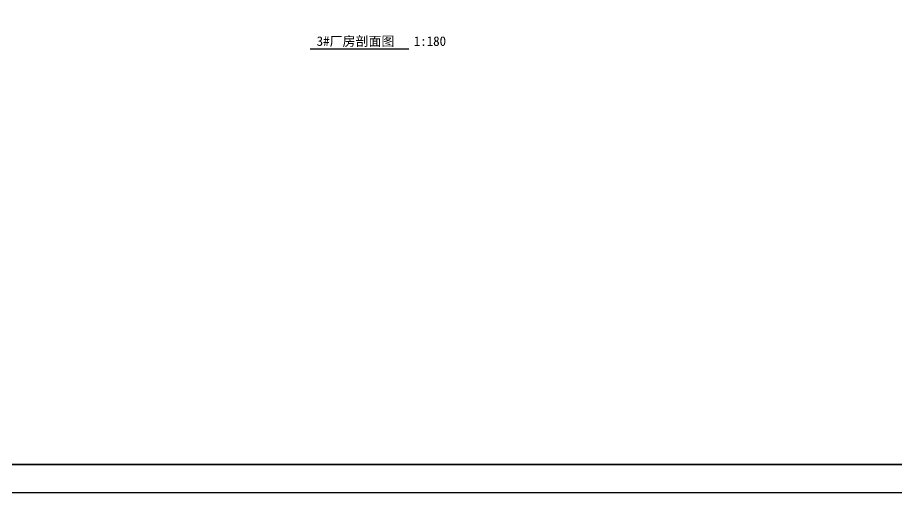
# Model space of a CAD drawing. Extents: x -599358 to 2865263, y -1062760 to 486533.
# Drawn here: x 1849274 to 1936747, y -732775 to -685477 of the extents above; entities that cross this region are included whole.
import ezdxf
from ezdxf.enums import TextEntityAlignment as Align

# ---------------------------------------------------------------- set-up
doc = ezdxf.new("R2010")
doc.units = 0
for name, color, linetype in [('0-cxFrame', 155, 'Continuous'), ('DIM_SYMB', 3, 'Continuous'), ('PUB_TEXT', 7, 'Continuous')]:
    doc.layers.add(name, color=color, linetype=linetype)
doc.layers.add('0-cxText', color=131, linetype='Continuous', lineweight=25)
doc.styles.add('cx_tuming', font='simhei.ttf')
doc.styles.add('cx_tuqian1', font='宋体.shx')
doc.styles.add('黑体', font='simhei.ttf')

# ---------------------------------------------------------------- blocks, each defined once
blk = doc.blocks.new('TK22.A2 L(Dragon)')
at = {"layer": '0-cxFrame', "color": 7, "const_width": 0.5}
blk.add_lwpolyline([(0, 0), (-594, 0), (-594, 420), (0, 420)], close=True, dxfattribs=at)
at = {"layer": '0-cxFrame', "const_width": 0.5}
blk.add_lwpolyline([(-80, 10), (-574, 10), (-574, 410), (-80, 410)], close=True, dxfattribs=at)
at = {"style": '黑体', "flags": 4}
blk.add_attdef('图幅', text='', height=3.3, dxfattribs=at).set_placement((-40, 3), align=Align.RIGHT)
at = {"layer": '0-cxText', "flags": 4}
for tag, height, style, p in [('建设单位', 3.5, 'cx_tuming', (-45, 240)), ('项目名称', 3.5, 'cx_tuming', (-45, 210)), ('子项名称', 3.5, 'cx_tuming', (-45, 180)), ('工程编号', 3.3, 'cx_tuqian1', (-35, 165)), ('图名1', 3.5, 'cx_tuming', (-45, 87)), ('图名2', 3.5, 'cx_tuming', (-45, 79)), ('图名3', 3.5, 'cx_tuming', (-45, 71)), ('出图日期', 3.3, 'cx_tuqian1', (-39, 60)), ('专业', 3.3, 'cx_tuqian1', (-55, 52)), ('图号', 3.3, 'cx_tuqian1', (-55, 44)), ('版次', 3.3, 'cx_tuqian1', (-20, 44))]:
    blk.add_attdef(tag, text='', height=height, dxfattribs=dict(at, style=style)).set_placement(p, align=Align.MIDDLE)
at = {"layer": 'Defpoints', "color": 6, "flags": 4}
for tag, height, style, p in [('tufu', 3.3, '黑体', (-12, 12)), ('dwfname', 4, 'cx_tuqian1', (-80, 3))]:
    blk.add_attdef(tag, text='', height=height, dxfattribs=dict(at, style=style)).set_placement(p, align=Align.RIGHT)

msp = doc.modelspace()

# ---------------------------------------------------------------- linework, layer by layer
at = {"layer": 'DIM_SYMB', "const_width": 126}
msp.add_lwpolyline([(1878387, -688608.9), (1888231.7, -688608.9)], dxfattribs=at)

# ---------------------------------------------------------------- block references
at = {"layer": '0-cxFrame', "xscale": 280, "yscale": 280, "zscale": 280}
msp.add_blockref('TK22.A2 L(Dragon)', (1969478.5, -732704.6), dxfattribs=at)

# ---------------------------------------------------------------- texts
at = {"layer": 'PUB_TEXT', "ltscale": 180, "style": '黑体'}
for s, p in [('3#厂房剖面图', (1879041.7, -688289.8)), ('1:180', (1888705.8, -688289.8))]:
    msp.add_text(s, height=946.33, dxfattribs=at).set_placement(p)

doc.saveas('drawing.dxf')
